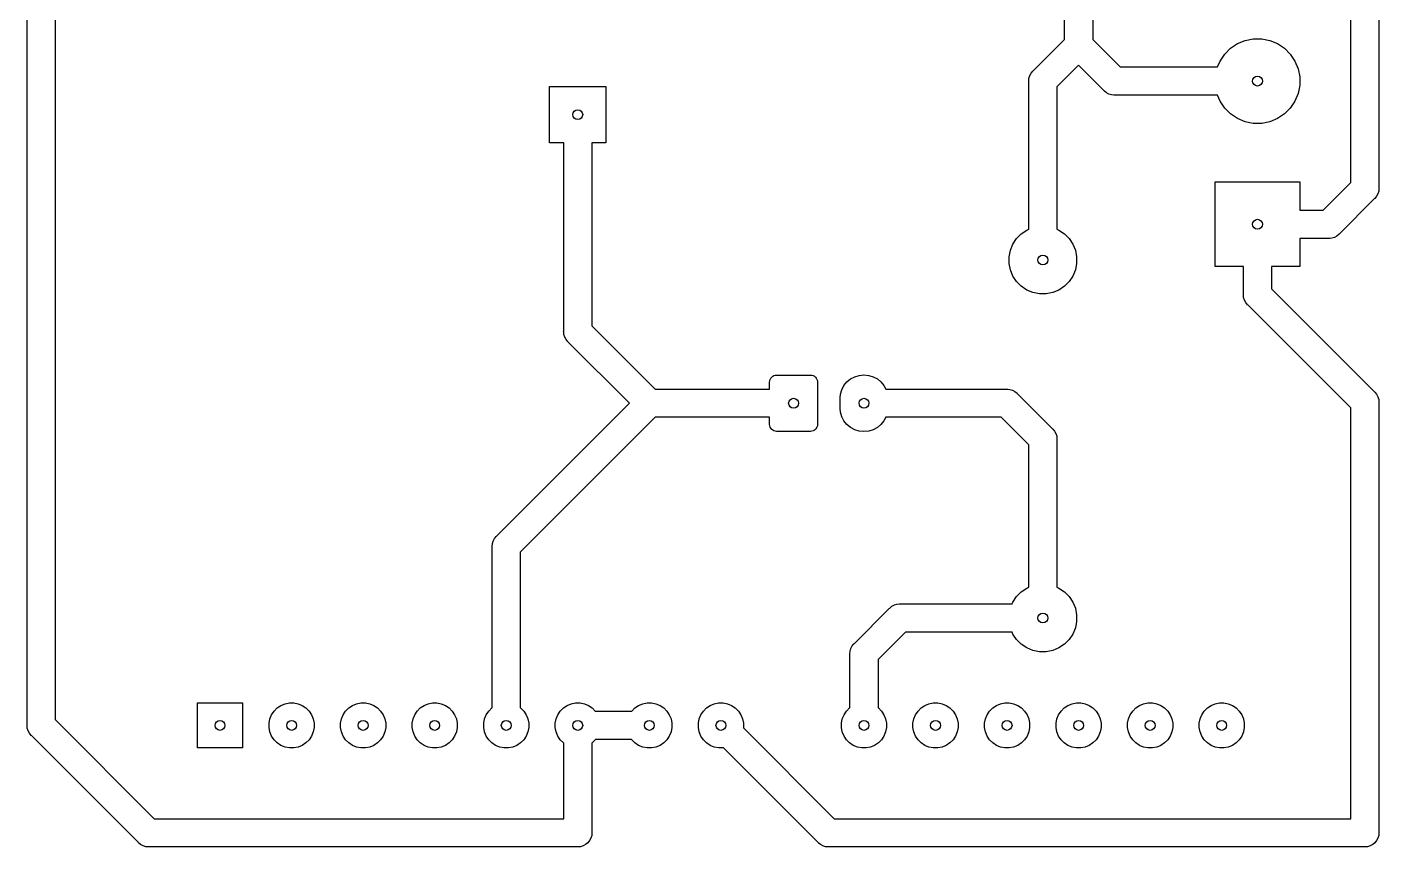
# Model space of a CAD drawing. Extents: x 115.8 to 166.9, y -116.1 to -61.1.
# Drawn here: x 118.88 to 166.87, y -116.07 to -86.98 of the extents above; entities that cross this region are included whole.
import ezdxf

# ---------------------------------------------------------------- set-up
doc = ezdxf.new("R2010")
doc.units = 0
doc.layers.add('BLACK', color=7, linetype='CONTINUOUS')

msp = doc.modelspace()

# ---------------------------------------------------------------- linework, layer by layer
at = {"layer": 'BLACK', "linetype": 'CONTINUOUS'}
for p, q in [((165.87, -92.5029), (165.87, -77.6771)), ((166.87, -77.4945), (166.87, -92.6854)), ((155.71, -87.4229), (155.71, -78.32)), ((156.71, -78.32), (156.71, -87.4229)), ((118.88, -111.735), (118.88, -86.3846)), ((119.88, -86.5671), (119.88, -111.553)), ((154.604, -88.5291), (155.71, -87.4229)), ((156.71, -87.4229), (157.687, -88.4)), ((161.395, -87.9438), (161.604, -87.7349)), ((161.604, -87.7349), (161.849, -87.5707)), ((161.849, -87.5707), (162.122, -87.4576)), ((162.122, -87.4576), (162.412, -87.4)), ((162.412, -87.4), (162.708, -87.4)), ((162.708, -87.4), (162.998, -87.4576)), ((162.998, -87.4576), (163.271, -87.5707)), ((163.271, -87.5707), (163.516, -87.7349)), ((163.516, -87.7349), (163.725, -87.9438)), ((161.144, -88.4), (161.231, -88.1895)), ((161.231, -88.1895), (161.395, -87.9438)), ((163.725, -87.9438), (163.889, -88.1895)), ((163.889, -88.1895), (164.002, -88.4625)), ((154.447, -88.802), (154.456, -88.7734)), ((154.456, -88.7734), (154.476, -88.7077)), ((154.476, -88.7077), (154.522, -88.6209)), ((154.522, -88.6209), (154.585, -88.5447)), ((154.585, -88.5447), (154.604, -88.5291)), ((156.21, -88.3371), (155.44, -89.1071)), ((157.109, -89.2362), (156.21, -88.3371)), ((157.687, -88.4), (161.144, -88.4)), ((164.002, -88.4625), (164.06, -88.7523)), ((164.06, -88.7523), (164.06, -89.0477)), ((137.43, -91.09), (137.43, -89.09)), ((137.43, -89.09), (139.43, -89.09)), ((139.43, -89.09), (139.43, -91.09)), ((154.438, -88.9), (154.447, -88.802)), ((154.44, -88.9246), (154.438, -88.9)), ((154.44, -94.1582), (154.44, -88.9246)), ((155.44, -89.1071), (155.44, -94.1582)), ((157.125, -89.2553), (157.109, -89.2362)), ((157.201, -89.3177), (157.125, -89.2553)), ((164.06, -89.0477), (164.002, -89.3375)), ((157.288, -89.3642), (157.201, -89.3177)), ((157.382, -89.3928), (157.288, -89.3642)), ((157.455, -89.4), (157.382, -89.3928)), ((157.48, -89.4024), (157.455, -89.4)), ((157.455, -89.4), (157.455, -89.4)), ((157.505, -89.4), (157.48, -89.4024)), ((161.144, -89.4), (157.505, -89.4)), ((161.231, -89.6105), (161.144, -89.4)), ((161.395, -89.8562), (161.231, -89.6105)), ((163.889, -89.6105), (163.725, -89.8562)), ((164.002, -89.3375), (163.889, -89.6105)), ((161.604, -90.0651), (161.395, -89.8562)), ((161.849, -90.2293), (161.604, -90.0651)), ((163.516, -90.0651), (163.271, -90.2293)), ((163.725, -89.8562), (163.516, -90.0651)), ((162.122, -90.3424), (161.849, -90.2293)), ((162.412, -90.4), (162.122, -90.3424)), ((162.708, -90.4), (162.412, -90.4)), ((162.998, -90.3424), (162.708, -90.4)), ((163.271, -90.2293), (162.998, -90.3424)), ((137.93, -91.09), (137.43, -91.09)), ((137.93, -97.7654), (137.93, -91.09)), ((139.43, -91.09), (138.93, -91.09)), ((138.93, -91.09), (138.93, -97.5829)), ((161.06, -95.48), (161.06, -92.48)), ((161.06, -92.48), (164.06, -92.48)), ((164.06, -92.48), (164.06, -93.48)), ((164.893, -93.48), (165.87, -92.5029)), ((166.706, -93.0809), (165.471, -94.3162)), ((166.725, -93.0653), (166.706, -93.0809)), ((166.788, -92.9891), (166.725, -93.0653)), ((166.834, -92.9023), (166.788, -92.9891)), ((166.863, -92.808), (166.834, -92.9023)), ((166.87, -92.7346), (166.863, -92.808)), ((166.87, -92.6854), (166.872, -92.71)), ((166.872, -92.71), (166.87, -92.7346)), ((166.87, -92.7346), (166.87, -92.7346)), ((164.06, -93.48), (164.893, -93.48)), ((153.877, -94.6816), (154.008, -94.485)), ((154.008, -94.485), (154.175, -94.3179)), ((154.175, -94.3179), (154.372, -94.1866)), ((154.372, -94.1866), (154.44, -94.1582)), ((155.44, -94.1582), (155.508, -94.1866)), ((155.508, -94.1866), (155.705, -94.3179)), ((155.705, -94.3179), (155.872, -94.485)), ((155.872, -94.485), (156.003, -94.6816)), ((165.075, -94.48), (164.06, -94.48)), ((164.06, -94.48), (164.06, -95.48)), ((165.1, -94.4824), (165.075, -94.48)), ((165.125, -94.48), (165.1, -94.4824)), ((165.198, -94.4728), (165.125, -94.48)), ((165.292, -94.4442), (165.198, -94.4728)), ((165.379, -94.3977), (165.292, -94.4442)), ((165.455, -94.3353), (165.379, -94.3977)), ((165.471, -94.3162), (165.455, -94.3353)), ((153.74, -95.1318), (153.786, -94.9)), ((153.786, -94.9), (153.877, -94.6816)), ((156.003, -94.6816), (156.094, -94.9)), ((156.094, -94.9), (156.14, -95.1318)), ((153.74, -95.3682), (153.74, -95.1318)), ((153.786, -95.6), (153.74, -95.3682)), ((156.14, -95.3682), (156.094, -95.6)), ((156.14, -95.1318), (156.14, -95.3682)), ((162.06, -95.48), (161.06, -95.48)), ((162.06, -96.4554), (162.06, -95.48)), ((164.06, -95.48), (163.06, -95.48)), ((163.06, -95.48), (163.06, -96.2729)), ((153.877, -95.8184), (153.786, -95.6)), ((154.008, -96.015), (153.877, -95.8184)), ((156.003, -95.8184), (155.872, -96.015)), ((156.094, -95.6), (156.003, -95.8184)), ((154.175, -96.1821), (154.008, -96.015)), ((154.372, -96.3134), (154.175, -96.1821)), ((154.59, -96.4039), (154.372, -96.3134)), ((154.822, -96.45), (154.59, -96.4039)), ((155.058, -96.45), (154.822, -96.45)), ((155.29, -96.4039), (155.058, -96.45)), ((155.508, -96.3134), (155.29, -96.4039)), ((155.705, -96.1821), (155.508, -96.3134)), ((155.872, -96.015), (155.705, -96.1821)), ((162.058, -96.48), (162.06, -96.4554)), ((163.06, -96.2729), (166.706, -99.9191)), ((162.067, -96.578), (162.058, -96.48)), ((162.096, -96.6723), (162.067, -96.578)), ((162.142, -96.7591), (162.096, -96.6723)), ((162.205, -96.8353), (162.142, -96.7591)), ((162.224, -96.8509), (162.205, -96.8353)), ((165.87, -100.497), (162.224, -96.8509)), ((137.928, -97.79), (137.93, -97.7654)), ((137.93, -97.8146), (137.928, -97.79)), ((137.937, -97.888), (137.93, -97.8146)), ((137.966, -97.9823), (137.937, -97.888)), ((138.93, -97.5829), (141.177, -99.83)), ((138.012, -98.0691), (137.966, -97.9823)), ((138.075, -98.1453), (138.012, -98.0691)), ((138.094, -98.1609), (138.075, -98.1453)), ((140.263, -100.33), (138.094, -98.1609)), ((145.394, -99.349), (145.441, -99.3348)), ((145.441, -99.3348), (145.49, -99.33)), ((145.49, -99.33), (146.69, -99.33)), ((146.69, -99.33), (146.739, -99.3348)), ((146.739, -99.3348), (146.786, -99.349)), ((148.263, -99.3909), (148.423, -99.3423)), ((148.423, -99.3423), (148.59, -99.3259)), ((148.59, -99.3259), (148.757, -99.3423)), ((148.757, -99.3423), (148.917, -99.3909)), ((145.24, -99.58), (145.245, -99.5312)), ((145.24, -99.83), (145.24, -99.58)), ((145.245, -99.5312), (145.259, -99.4843)), ((145.259, -99.4843), (145.282, -99.4411)), ((145.282, -99.4411), (145.313, -99.4032)), ((145.313, -99.4032), (145.351, -99.3721)), ((145.351, -99.3721), (145.394, -99.349)), ((146.786, -99.349), (146.829, -99.3721)), ((146.829, -99.3721), (146.867, -99.4032)), ((146.867, -99.4032), (146.898, -99.4411)), ((146.898, -99.4411), (146.921, -99.4843)), ((146.921, -99.4843), (146.935, -99.5312)), ((146.935, -99.5312), (146.94, -99.58)), ((146.94, -99.58), (146.94, -101.08)), ((147.801, -99.8531), (147.88, -99.7055)), ((147.88, -99.7055), (147.986, -99.5761)), ((147.986, -99.5761), (148.115, -99.4698)), ((148.115, -99.4698), (148.263, -99.3909)), ((148.917, -99.3909), (149.065, -99.4698)), ((149.065, -99.4698), (149.194, -99.5761)), ((149.194, -99.5761), (149.3, -99.7055)), ((149.3, -99.7055), (149.367, -99.83)), ((141.177, -99.83), (145.24, -99.83)), ((147.74, -100.138), (147.752, -100.013)), ((147.74, -100.522), (147.74, -100.138)), ((147.752, -100.013), (147.801, -99.8531)), ((149.367, -99.83), (153.645, -99.83)), ((153.645, -99.83), (153.67, -99.8276)), ((153.67, -99.8276), (153.695, -99.83)), ((153.695, -99.83), (153.768, -99.8372)), ((153.768, -99.8372), (153.862, -99.8658)), ((153.862, -99.8658), (153.949, -99.9123)), ((153.949, -99.9123), (154.025, -99.9747)), ((154.025, -99.9747), (154.041, -99.9938)), ((154.041, -99.9938), (155.276, -101.229)), ((166.706, -99.9191), (166.725, -99.9347)), ((166.725, -99.9347), (166.788, -100.011)), ((166.788, -100.011), (166.834, -100.098)), ((166.834, -100.098), (166.846, -100.138)), ((166.846, -100.138), (166.863, -100.192)), ((166.863, -100.192), (166.872, -100.29)), ((166.872, -100.29), (166.87, -100.315)), ((135.554, -105.039), (140.263, -100.33)), ((147.752, -100.647), (147.74, -100.522)), ((147.801, -100.807), (147.752, -100.647)), ((165.87, -115.07), (165.87, -100.497)), ((166.87, -100.315), (166.87, -115.545)), ((141.177, -100.83), (136.39, -105.617)), ((145.24, -100.83), (141.177, -100.83)), ((145.24, -101.08), (145.24, -100.83)), ((145.245, -101.129), (145.24, -101.08)), ((145.259, -101.176), (145.245, -101.129)), ((145.282, -101.219), (145.259, -101.176)), ((145.313, -101.257), (145.282, -101.219)), ((145.351, -101.288), (145.313, -101.257)), ((146.867, -101.257), (146.829, -101.288)), ((146.898, -101.219), (146.867, -101.257)), ((146.921, -101.176), (146.898, -101.219)), ((146.935, -101.129), (146.921, -101.176)), ((146.94, -101.08), (146.935, -101.129)), ((147.88, -100.955), (147.801, -100.807)), ((147.986, -101.084), (147.88, -100.955)), ((148.115, -101.19), (147.986, -101.084)), ((148.263, -101.269), (148.115, -101.19)), ((149.065, -101.19), (148.917, -101.269)), ((149.194, -101.084), (149.065, -101.19)), ((149.3, -100.955), (149.194, -101.084)), ((149.367, -100.83), (149.3, -100.955)), ((153.463, -100.83), (149.367, -100.83)), ((154.44, -101.807), (153.463, -100.83)), ((155.276, -101.229), (155.295, -101.245)), ((155.295, -101.245), (155.358, -101.321)), ((145.394, -101.311), (145.351, -101.288)), ((145.441, -101.325), (145.394, -101.311)), ((145.49, -101.33), (145.441, -101.325)), ((146.69, -101.33), (145.49, -101.33)), ((146.739, -101.325), (146.69, -101.33)), ((146.786, -101.311), (146.739, -101.325)), ((146.829, -101.288), (146.786, -101.311)), ((148.423, -101.318), (148.263, -101.269)), ((148.59, -101.334), (148.423, -101.318)), ((148.757, -101.318), (148.59, -101.334)), ((148.917, -101.269), (148.757, -101.318)), ((155.358, -101.321), (155.404, -101.408)), ((155.404, -101.408), (155.433, -101.502)), ((155.433, -101.502), (155.44, -101.575)), ((155.44, -101.575), (155.442, -101.6)), ((155.442, -101.6), (155.44, -101.625)), ((155.44, -101.625), (155.44, -106.858)), ((154.44, -106.858), (154.44, -101.807)), ((135.472, -105.131), (135.535, -105.055)), ((135.535, -105.055), (135.554, -105.039)), ((135.388, -105.41), (135.397, -105.312)), ((135.39, -105.435), (135.388, -105.41)), ((135.39, -111.132), (135.39, -105.435)), ((135.397, -105.312), (135.426, -105.218)), ((135.426, -105.218), (135.472, -105.131)), ((136.39, -105.617), (136.39, -111.132)), ((154.008, -107.185), (154.175, -107.018)), ((154.175, -107.018), (154.372, -106.887)), ((154.372, -106.887), (154.44, -106.858)), ((155.44, -106.858), (155.508, -106.887)), ((155.508, -106.887), (155.705, -107.018)), ((155.705, -107.018), (155.872, -107.185)), ((149.581, -107.532), (149.668, -107.486)), ((149.668, -107.486), (149.762, -107.457)), ((149.762, -107.457), (149.835, -107.45)), ((149.835, -107.45), (149.86, -107.448)), ((149.835, -107.45), (149.835, -107.45)), ((149.86, -107.448), (149.885, -107.45)), ((149.885, -107.45), (153.848, -107.45)), ((153.848, -107.45), (153.877, -107.382)), ((153.877, -107.382), (154.008, -107.185)), ((155.872, -107.185), (156.003, -107.382)), ((156.003, -107.382), (156.094, -107.6)), ((148.254, -108.849), (149.489, -107.614)), ((149.489, -107.614), (149.505, -107.595)), ((149.505, -107.595), (149.581, -107.532)), ((156.094, -107.6), (156.14, -107.832)), ((156.14, -107.832), (156.14, -108.068)), ((150.067, -108.45), (149.09, -109.427)), ((153.848, -108.45), (150.067, -108.45)), ((153.877, -108.518), (153.848, -108.45)), ((156.094, -108.3), (156.003, -108.518)), ((156.14, -108.068), (156.094, -108.3)), ((148.133, -109.013), (148.172, -108.941)), ((148.172, -108.941), (148.235, -108.865)), ((148.235, -108.865), (148.254, -108.849)), ((154.008, -108.715), (153.877, -108.518)), ((154.175, -108.882), (154.008, -108.715)), ((154.372, -109.013), (154.175, -108.882)), ((155.705, -108.882), (155.508, -109.013)), ((155.872, -108.715), (155.705, -108.882)), ((156.003, -108.518), (155.872, -108.715)), ((148.088, -109.22), (148.097, -109.122)), ((148.09, -109.245), (148.088, -109.22)), ((148.09, -111.132), (148.09, -109.245)), ((148.097, -109.122), (148.126, -109.028)), ((148.126, -109.028), (148.133, -109.013)), ((154.59, -109.104), (154.372, -109.013)), ((154.822, -109.15), (154.59, -109.104)), ((155.058, -109.15), (154.822, -109.15)), ((155.29, -109.104), (155.058, -109.15)), ((155.508, -109.013), (155.29, -109.104)), ((149.09, -109.427), (149.09, -111.132)), ((124.93, -112.56), (124.93, -110.96)), ((124.93, -110.96), (126.53, -110.96)), ((126.53, -110.96), (126.53, -112.56)), ((127.561, -111.381), (127.649, -111.25)), ((127.649, -111.25), (127.76, -111.139)), ((127.76, -111.139), (127.891, -111.051)), ((127.891, -111.051), (128.037, -110.991)), ((128.037, -110.991), (128.191, -110.96)), ((128.191, -110.96), (128.349, -110.96)), ((128.349, -110.96), (128.503, -110.991)), ((128.503, -110.991), (128.649, -111.051)), ((128.649, -111.051), (128.78, -111.139)), ((128.78, -111.139), (128.891, -111.25)), ((128.891, -111.25), (128.979, -111.381)), ((130.101, -111.381), (130.189, -111.25)), ((130.189, -111.25), (130.3, -111.139)), ((130.3, -111.139), (130.431, -111.051)), ((130.431, -111.051), (130.577, -110.991)), ((130.577, -110.991), (130.731, -110.96)), ((130.731, -110.96), (130.889, -110.96)), ((130.889, -110.96), (131.043, -110.991)), ((131.043, -110.991), (131.189, -111.051)), ((131.189, -111.051), (131.32, -111.139)), ((131.32, -111.139), (131.431, -111.25)), ((131.431, -111.25), (131.519, -111.381)), ((132.641, -111.381), (132.729, -111.25)), ((132.729, -111.25), (132.84, -111.139)), ((132.84, -111.139), (132.971, -111.051)), ((132.971, -111.051), (133.117, -110.991)), ((133.117, -110.991), (133.271, -110.96)), ((133.271, -110.96), (133.429, -110.96)), ((133.429, -110.96), (133.583, -110.991)), ((133.583, -110.991), (133.729, -111.051)), ((133.729, -111.051), (133.86, -111.139)), ((133.86, -111.139), (133.971, -111.25)), ((133.971, -111.25), (134.059, -111.381)), ((135.181, -111.381), (135.269, -111.25)), ((135.269, -111.25), (135.38, -111.139)), ((135.38, -111.139), (135.39, -111.132)), ((136.39, -111.132), (136.4, -111.139)), ((136.4, -111.139), (136.511, -111.25)), ((136.511, -111.25), (136.599, -111.381)), ((137.721, -111.381), (137.809, -111.25)), ((137.809, -111.25), (137.92, -111.139)), ((137.92, -111.139), (138.051, -111.051)), ((138.051, -111.051), (138.197, -110.991)), ((138.197, -110.991), (138.351, -110.96)), ((138.351, -110.96), (138.509, -110.96)), ((138.509, -110.96), (138.663, -110.991)), ((138.663, -110.991), (138.809, -111.051)), ((138.809, -111.051), (138.94, -111.139)), ((138.94, -111.139), (139.051, -111.25)), ((139.051, -111.25), (139.058, -111.26)), ((139.058, -111.26), (140.342, -111.26)), ((140.342, -111.26), (140.349, -111.25)), ((140.349, -111.25), (140.46, -111.139)), ((140.46, -111.139), (140.591, -111.051)), ((140.591, -111.051), (140.737, -110.991)), ((140.737, -110.991), (140.891, -110.96)), ((140.891, -110.96), (141.049, -110.96)), ((141.049, -110.96), (141.203, -110.991)), ((141.203, -110.991), (141.349, -111.051)), ((141.349, -111.051), (141.48, -111.139)), ((141.48, -111.139), (141.591, -111.25)), ((141.591, -111.25), (141.679, -111.381)), ((142.801, -111.381), (142.889, -111.25)), ((142.889, -111.25), (143, -111.139)), ((143, -111.139), (143.131, -111.051)), ((143.131, -111.051), (143.277, -110.991)), ((143.277, -110.991), (143.431, -110.96)), ((143.431, -110.96), (143.589, -110.96)), ((143.589, -110.96), (143.743, -110.991)), ((143.743, -110.991), (143.889, -111.051)), ((143.889, -111.051), (144.02, -111.139)), ((144.02, -111.139), (144.131, -111.25)), ((144.131, -111.25), (144.219, -111.381)), ((147.881, -111.381), (147.969, -111.25)), ((147.969, -111.25), (148.08, -111.139)), ((148.08, -111.139), (148.09, -111.132)), ((149.09, -111.132), (149.1, -111.139)), ((149.1, -111.139), (149.211, -111.25)), ((149.211, -111.25), (149.299, -111.381)), ((150.421, -111.381), (150.509, -111.25)), ((150.509, -111.25), (150.62, -111.139)), ((150.62, -111.139), (150.751, -111.051)), ((150.751, -111.051), (150.897, -110.991)), ((150.897, -110.991), (151.051, -110.96)), ((151.051, -110.96), (151.209, -110.96)), ((151.209, -110.96), (151.363, -110.991)), ((151.363, -110.991), (151.509, -111.051)), ((151.509, -111.051), (151.64, -111.139)), ((151.64, -111.139), (151.751, -111.25)), ((151.751, -111.25), (151.839, -111.381)), ((152.961, -111.381), (153.049, -111.25)), ((153.049, -111.25), (153.16, -111.139)), ((153.16, -111.139), (153.291, -111.051)), ((153.291, -111.051), (153.437, -110.991)), ((153.437, -110.991), (153.591, -110.96)), ((153.591, -110.96), (153.749, -110.96)), ((153.749, -110.96), (153.903, -110.991)), ((153.903, -110.991), (154.049, -111.051)), ((154.049, -111.051), (154.18, -111.139)), ((154.18, -111.139), (154.291, -111.25)), ((154.291, -111.25), (154.379, -111.381)), ((155.501, -111.381), (155.589, -111.25)), ((155.589, -111.25), (155.7, -111.139)), ((155.7, -111.139), (155.831, -111.051)), ((155.831, -111.051), (155.977, -110.991)), ((155.977, -110.991), (156.131, -110.96)), ((156.131, -110.96), (156.289, -110.96)), ((156.289, -110.96), (156.443, -110.991)), ((156.443, -110.991), (156.589, -111.051)), ((156.589, -111.051), (156.72, -111.139)), ((156.72, -111.139), (156.831, -111.25)), ((156.831, -111.25), (156.919, -111.381)), ((158.041, -111.381), (158.129, -111.25)), ((158.129, -111.25), (158.24, -111.139)), ((158.24, -111.139), (158.371, -111.051)), ((158.371, -111.051), (158.517, -110.991)), ((158.517, -110.991), (158.671, -110.96)), ((158.671, -110.96), (158.829, -110.96)), ((158.829, -110.96), (158.983, -110.991)), ((158.983, -110.991), (159.129, -111.051)), ((159.129, -111.051), (159.26, -111.139)), ((159.26, -111.139), (159.371, -111.25)), ((159.371, -111.25), (159.459, -111.381)), ((160.581, -111.381), (160.669, -111.25)), ((160.669, -111.25), (160.78, -111.139)), ((160.78, -111.139), (160.911, -111.051)), ((160.911, -111.051), (161.057, -110.991)), ((161.057, -110.991), (161.211, -110.96)), ((161.211, -110.96), (161.369, -110.96)), ((161.369, -110.96), (161.523, -110.991)), ((161.523, -110.991), (161.669, -111.051)), ((161.669, -111.051), (161.8, -111.139)), ((161.8, -111.139), (161.911, -111.25)), ((161.911, -111.25), (161.999, -111.381)), ((118.878, -111.76), (118.88, -111.735)), ((118.88, -111.785), (118.878, -111.76)), ((118.887, -111.858), (118.88, -111.785)), ((119.88, -111.553), (123.397, -115.07)), ((127.47, -111.681), (127.501, -111.527)), ((127.47, -111.839), (127.47, -111.681)), ((127.501, -111.527), (127.561, -111.381)), ((128.979, -111.381), (129.039, -111.527)), ((129.039, -111.527), (129.07, -111.681)), ((129.07, -111.681), (129.07, -111.839)), ((130.01, -111.681), (130.041, -111.527)), ((130.01, -111.839), (130.01, -111.681)), ((130.041, -111.527), (130.101, -111.381)), ((131.519, -111.381), (131.579, -111.527)), ((131.579, -111.527), (131.61, -111.681)), ((131.61, -111.681), (131.61, -111.839)), ((132.55, -111.681), (132.581, -111.527)), ((132.55, -111.839), (132.55, -111.681)), ((132.581, -111.527), (132.641, -111.381)), ((134.059, -111.381), (134.119, -111.527)), ((134.119, -111.527), (134.15, -111.681)), ((134.15, -111.681), (134.15, -111.839)), ((135.09, -111.681), (135.121, -111.527)), ((135.09, -111.839), (135.09, -111.681)), ((135.121, -111.527), (135.181, -111.381)), ((136.599, -111.381), (136.659, -111.527)), ((136.659, -111.527), (136.69, -111.681)), ((136.69, -111.681), (136.69, -111.839)), ((137.63, -111.681), (137.661, -111.527)), ((137.63, -111.839), (137.63, -111.681)), ((137.661, -111.527), (137.721, -111.381)), ((141.679, -111.381), (141.739, -111.527)), ((141.739, -111.527), (141.77, -111.681)), ((141.77, -111.681), (141.77, -111.839)), ((142.71, -111.681), (142.741, -111.527)), ((142.71, -111.839), (142.71, -111.681)), ((142.741, -111.527), (142.801, -111.381)), ((144.219, -111.381), (144.279, -111.527)), ((144.279, -111.527), (144.31, -111.681)), ((144.31, -111.681), (144.31, -111.839)), ((147.79, -111.681), (147.821, -111.527)), ((147.79, -111.839), (147.79, -111.681)), ((147.821, -111.527), (147.881, -111.381)), ((149.299, -111.381), (149.359, -111.527)), ((149.359, -111.527), (149.39, -111.681)), ((149.39, -111.681), (149.39, -111.839)), ((150.33, -111.681), (150.361, -111.527)), ((150.33, -111.839), (150.33, -111.681)), ((150.361, -111.527), (150.421, -111.381)), ((151.839, -111.381), (151.899, -111.527)), ((151.899, -111.527), (151.93, -111.681)), ((151.93, -111.681), (151.93, -111.839)), ((152.87, -111.681), (152.901, -111.527)), ((152.87, -111.839), (152.87, -111.681)), ((152.901, -111.527), (152.961, -111.381)), ((154.379, -111.381), (154.439, -111.527)), ((154.439, -111.527), (154.47, -111.681)), ((154.47, -111.681), (154.47, -111.839)), ((155.41, -111.681), (155.441, -111.527)), ((155.41, -111.839), (155.41, -111.681)), ((155.441, -111.527), (155.501, -111.381)), ((156.919, -111.381), (156.979, -111.527)), ((156.979, -111.527), (157.01, -111.681)), ((157.01, -111.681), (157.01, -111.839)), ((157.95, -111.681), (157.981, -111.527)), ((157.95, -111.839), (157.95, -111.681)), ((157.981, -111.527), (158.041, -111.381)), ((159.459, -111.381), (159.519, -111.527)), ((159.519, -111.527), (159.55, -111.681)), ((159.55, -111.681), (159.55, -111.839)), ((160.49, -111.681), (160.521, -111.527)), ((160.49, -111.839), (160.49, -111.681)), ((160.521, -111.527), (160.581, -111.381)), ((161.999, -111.381), (162.059, -111.527)), ((162.059, -111.527), (162.09, -111.681)), ((162.09, -111.681), (162.09, -111.839)), ((118.916, -111.952), (118.887, -111.858)), ((118.962, -112.039), (118.916, -111.952)), ((119.025, -112.115), (118.962, -112.039)), ((119.044, -112.131), (119.025, -112.115)), ((122.819, -115.906), (119.044, -112.131)), ((127.501, -111.993), (127.47, -111.839)), ((127.561, -112.139), (127.501, -111.993)), ((127.649, -112.27), (127.561, -112.139)), ((127.76, -112.381), (127.649, -112.27)), ((128.891, -112.27), (128.78, -112.381)), ((128.979, -112.139), (128.891, -112.27)), ((129.039, -111.993), (128.979, -112.139)), ((129.07, -111.839), (129.039, -111.993)), ((130.041, -111.993), (130.01, -111.839)), ((130.101, -112.139), (130.041, -111.993)), ((130.189, -112.27), (130.101, -112.139)), ((130.3, -112.381), (130.189, -112.27)), ((131.431, -112.27), (131.32, -112.381)), ((131.519, -112.139), (131.431, -112.27)), ((131.579, -111.993), (131.519, -112.139)), ((131.61, -111.839), (131.579, -111.993)), ((132.581, -111.993), (132.55, -111.839)), ((132.641, -112.139), (132.581, -111.993)), ((132.729, -112.27), (132.641, -112.139)), ((132.84, -112.381), (132.729, -112.27)), ((133.971, -112.27), (133.86, -112.381)), ((134.059, -112.139), (133.971, -112.27)), ((134.119, -111.993), (134.059, -112.139)), ((134.15, -111.839), (134.119, -111.993)), ((135.121, -111.993), (135.09, -111.839)), ((135.181, -112.139), (135.121, -111.993)), ((135.269, -112.27), (135.181, -112.139)), ((135.38, -112.381), (135.269, -112.27)), ((136.511, -112.27), (136.4, -112.381)), ((136.599, -112.139), (136.511, -112.27)), ((136.659, -111.993), (136.599, -112.139)), ((136.69, -111.839), (136.659, -111.993)), ((137.661, -111.993), (137.63, -111.839)), ((137.721, -112.139), (137.661, -111.993)), ((137.809, -112.27), (137.721, -112.139)), ((137.92, -112.381), (137.809, -112.27)), ((139.051, -112.27), (138.94, -112.381)), ((139.058, -112.26), (139.051, -112.27)), ((140.342, -112.26), (139.058, -112.26)), ((140.349, -112.27), (140.342, -112.26)), ((140.46, -112.381), (140.349, -112.27)), ((141.591, -112.27), (141.48, -112.381)), ((141.679, -112.139), (141.591, -112.27)), ((141.739, -111.993), (141.679, -112.139)), ((141.77, -111.839), (141.739, -111.993)), ((142.741, -111.993), (142.71, -111.839)), ((142.801, -112.139), (142.741, -111.993)), ((142.889, -112.27), (142.801, -112.139)), ((143, -112.381), (142.889, -112.27)), ((144.31, -111.839), (144.308, -111.851)), ((144.308, -111.851), (147.527, -115.07)), ((147.821, -111.993), (147.79, -111.839)), ((147.881, -112.139), (147.821, -111.993)), ((147.969, -112.27), (147.881, -112.139)), ((148.08, -112.381), (147.969, -112.27)), ((149.211, -112.27), (149.1, -112.381)), ((149.299, -112.139), (149.211, -112.27)), ((149.359, -111.993), (149.299, -112.139)), ((149.39, -111.839), (149.359, -111.993)), ((150.361, -111.993), (150.33, -111.839)), ((150.421, -112.139), (150.361, -111.993)), ((150.509, -112.27), (150.421, -112.139)), ((150.62, -112.381), (150.509, -112.27)), ((151.751, -112.27), (151.64, -112.381)), ((151.839, -112.139), (151.751, -112.27)), ((151.899, -111.993), (151.839, -112.139)), ((151.93, -111.839), (151.899, -111.993)), ((152.901, -111.993), (152.87, -111.839)), ((152.961, -112.139), (152.901, -111.993)), ((153.049, -112.27), (152.961, -112.139)), ((153.16, -112.381), (153.049, -112.27)), ((154.291, -112.27), (154.18, -112.381)), ((154.379, -112.139), (154.291, -112.27)), ((154.439, -111.993), (154.379, -112.139)), ((154.47, -111.839), (154.439, -111.993)), ((155.441, -111.993), (155.41, -111.839)), ((155.501, -112.139), (155.441, -111.993)), ((155.589, -112.27), (155.501, -112.139)), ((155.7, -112.381), (155.589, -112.27)), ((156.831, -112.27), (156.72, -112.381)), ((156.919, -112.139), (156.831, -112.27)), ((156.979, -111.993), (156.919, -112.139)), ((157.01, -111.839), (156.979, -111.993)), ((157.981, -111.993), (157.95, -111.839)), ((158.041, -112.139), (157.981, -111.993)), ((158.129, -112.27), (158.041, -112.139)), ((158.24, -112.381), (158.129, -112.27)), ((159.371, -112.27), (159.26, -112.381)), ((159.459, -112.139), (159.371, -112.27)), ((159.519, -111.993), (159.459, -112.139)), ((159.55, -111.839), (159.519, -111.993)), ((160.521, -111.993), (160.49, -111.839)), ((160.581, -112.139), (160.521, -111.993)), ((160.669, -112.27), (160.581, -112.139)), ((160.78, -112.381), (160.669, -112.27)), ((161.911, -112.27), (161.8, -112.381)), ((161.999, -112.139), (161.911, -112.27)), ((162.059, -111.993), (161.999, -112.139)), ((162.09, -111.839), (162.059, -111.993)), ((126.53, -112.56), (124.93, -112.56)), ((127.891, -112.469), (127.76, -112.381)), ((128.037, -112.529), (127.891, -112.469)), ((128.191, -112.56), (128.037, -112.529)), ((128.349, -112.56), (128.191, -112.56)), ((128.503, -112.529), (128.349, -112.56)), ((128.649, -112.469), (128.503, -112.529)), ((128.78, -112.381), (128.649, -112.469)), ((130.431, -112.469), (130.3, -112.381)), ((130.577, -112.529), (130.431, -112.469)), ((130.731, -112.56), (130.577, -112.529)), ((130.889, -112.56), (130.731, -112.56)), ((131.043, -112.529), (130.889, -112.56)), ((131.189, -112.469), (131.043, -112.529)), ((131.32, -112.381), (131.189, -112.469)), ((132.971, -112.469), (132.84, -112.381)), ((133.117, -112.529), (132.971, -112.469)), ((133.271, -112.56), (133.117, -112.529)), ((133.429, -112.56), (133.271, -112.56)), ((133.583, -112.529), (133.429, -112.56)), ((133.729, -112.469), (133.583, -112.529)), ((133.86, -112.381), (133.729, -112.469)), ((135.511, -112.469), (135.38, -112.381)), ((135.657, -112.529), (135.511, -112.469)), ((135.811, -112.56), (135.657, -112.529)), ((135.969, -112.56), (135.811, -112.56)), ((136.123, -112.529), (135.969, -112.56)), ((136.269, -112.469), (136.123, -112.529)), ((136.4, -112.381), (136.269, -112.469)), ((137.93, -112.388), (137.92, -112.381)), ((137.93, -115.07), (137.93, -112.388)), ((138.94, -112.381), (138.93, -112.388)), ((138.93, -112.388), (138.93, -115.545)), ((140.591, -112.469), (140.46, -112.381)), ((140.737, -112.529), (140.591, -112.469)), ((140.891, -112.56), (140.737, -112.529)), ((141.049, -112.56), (140.891, -112.56)), ((141.203, -112.529), (141.049, -112.56)), ((141.349, -112.469), (141.203, -112.529)), ((141.48, -112.381), (141.349, -112.469)), ((143.131, -112.469), (143, -112.381)), ((143.277, -112.529), (143.131, -112.469)), ((143.431, -112.56), (143.277, -112.529)), ((143.589, -112.56), (143.431, -112.56)), ((143.601, -112.558), (143.589, -112.56)), ((146.949, -115.906), (143.601, -112.558)), ((148.211, -112.469), (148.08, -112.381)), ((148.357, -112.529), (148.211, -112.469)), ((148.511, -112.56), (148.357, -112.529)), ((148.669, -112.56), (148.511, -112.56)), ((148.823, -112.529), (148.669, -112.56)), ((148.969, -112.469), (148.823, -112.529)), ((149.1, -112.381), (148.969, -112.469)), ((150.751, -112.469), (150.62, -112.381)), ((150.897, -112.529), (150.751, -112.469)), ((151.051, -112.56), (150.897, -112.529)), ((151.209, -112.56), (151.051, -112.56)), ((151.363, -112.529), (151.209, -112.56)), ((151.509, -112.469), (151.363, -112.529)), ((151.64, -112.381), (151.509, -112.469)), ((153.291, -112.469), (153.16, -112.381)), ((153.437, -112.529), (153.291, -112.469)), ((153.591, -112.56), (153.437, -112.529)), ((153.749, -112.56), (153.591, -112.56)), ((153.903, -112.529), (153.749, -112.56)), ((154.049, -112.469), (153.903, -112.529)), ((154.18, -112.381), (154.049, -112.469)), ((155.831, -112.469), (155.7, -112.381)), ((155.977, -112.529), (155.831, -112.469)), ((156.131, -112.56), (155.977, -112.529)), ((156.289, -112.56), (156.131, -112.56)), ((156.443, -112.529), (156.289, -112.56)), ((156.589, -112.469), (156.443, -112.529)), ((156.72, -112.381), (156.589, -112.469)), ((158.371, -112.469), (158.24, -112.381)), ((158.517, -112.529), (158.371, -112.469)), ((158.671, -112.56), (158.517, -112.529)), ((158.829, -112.56), (158.671, -112.56)), ((158.983, -112.529), (158.829, -112.56)), ((159.129, -112.469), (158.983, -112.529)), ((159.26, -112.381), (159.129, -112.469)), ((160.911, -112.469), (160.78, -112.381)), ((161.057, -112.529), (160.911, -112.469)), ((161.211, -112.56), (161.057, -112.529)), ((161.369, -112.56), (161.211, -112.56)), ((161.523, -112.529), (161.369, -112.56)), ((161.669, -112.469), (161.523, -112.529)), ((161.8, -112.381), (161.669, -112.469)), ((123.397, -115.07), (137.93, -115.07)), ((147.527, -115.07), (165.87, -115.07)), ((138.932, -115.57), (138.923, -115.668)), ((138.93, -115.545), (138.932, -115.57)), ((166.872, -115.57), (166.863, -115.668)), ((166.87, -115.545), (166.872, -115.57)), ((122.835, -115.925), (122.819, -115.906)), ((122.911, -115.988), (122.835, -115.925)), ((122.998, -116.034), (122.911, -115.988)), ((123.092, -116.063), (122.998, -116.034)), ((123.19, -116.072), (123.092, -116.063)), ((123.215, -116.07), (123.19, -116.072)), ((138.405, -116.07), (123.215, -116.07)), ((138.43, -116.072), (138.405, -116.07)), ((138.455, -116.07), (138.43, -116.072)), ((138.528, -116.063), (138.455, -116.07)), ((138.622, -116.034), (138.528, -116.063)), ((138.709, -115.988), (138.622, -116.034)), ((138.785, -115.925), (138.709, -115.988)), ((138.848, -115.849), (138.785, -115.925)), ((138.894, -115.762), (138.848, -115.849)), ((138.923, -115.668), (138.894, -115.762)), ((146.965, -115.925), (146.949, -115.906)), ((147.041, -115.988), (146.965, -115.925)), ((147.128, -116.034), (147.041, -115.988)), ((147.222, -116.063), (147.128, -116.034)), ((147.32, -116.072), (147.222, -116.063)), ((147.345, -116.07), (147.32, -116.072)), ((166.345, -116.07), (147.345, -116.07)), ((166.37, -116.072), (166.345, -116.07)), ((166.395, -116.07), (166.37, -116.072)), ((166.468, -116.063), (166.395, -116.07)), ((166.562, -116.034), (166.468, -116.063)), ((166.649, -115.988), (166.562, -116.034)), ((166.725, -115.925), (166.649, -115.988)), ((166.788, -115.849), (166.725, -115.925)), ((166.834, -115.762), (166.788, -115.849)), ((166.863, -115.668), (166.834, -115.762))]:
    msp.add_line(p, q, dxfattribs=at)
at = {"layer": 'BLACK'}
for centre in [(162.56, -88.9), (138.43, -90.09), (162.56, -93.98), (154.94, -95.25), (146.09, -100.33), (148.59, -100.33), (154.94, -107.95), (125.73, -111.76), (128.27, -111.76), (130.81, -111.76), (133.35, -111.76), (135.89, -111.76), (138.43, -111.76), (140.97, -111.76), (143.51, -111.76), (148.59, -111.76), (151.13, -111.76), (153.67, -111.76), (156.21, -111.76), (158.75, -111.76), (161.29, -111.76)]:
    msp.add_circle(centre, 0.175, dxfattribs=at)

doc.saveas('drawing.dxf')
